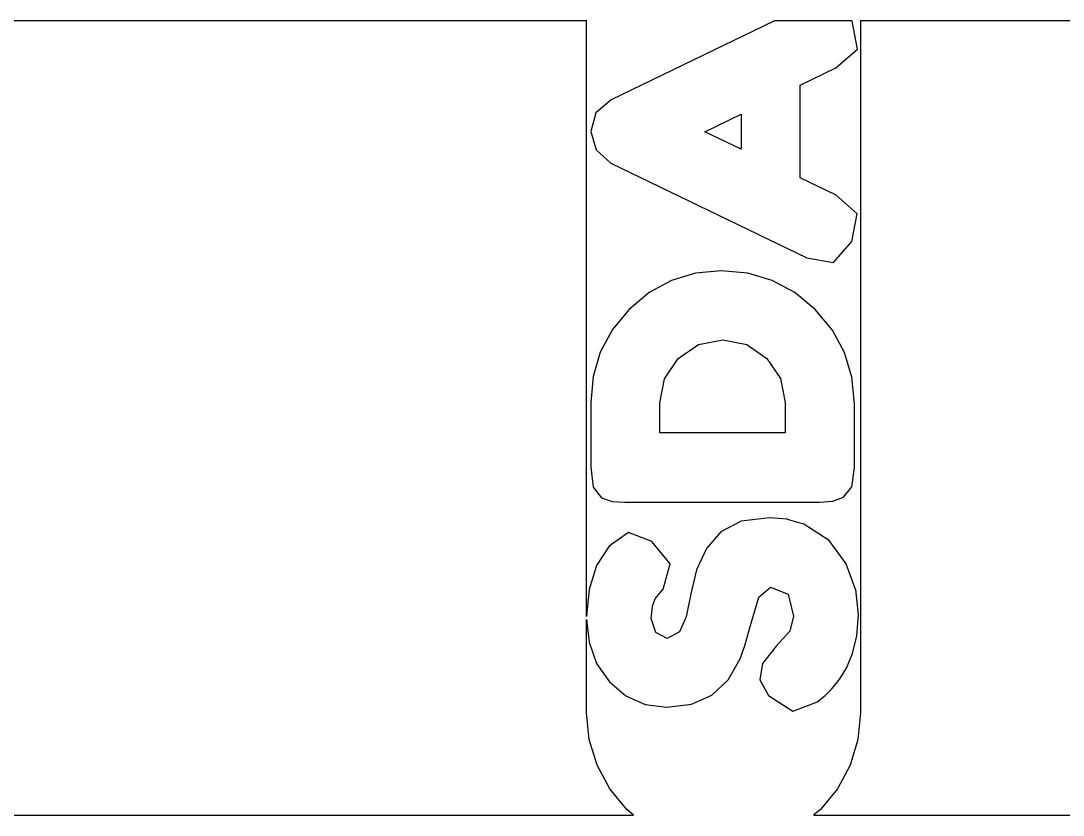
# Model space of a CAD drawing. Header units: metres. Extents: x 89 to 153, y -105 to 4.
# Drawn here: x 119.5 to 125.43, y -94.62 to -90.1 of the extents above; entities that cross this region are included whole.
import ezdxf

# ---------------------------------------------------------------- set-up
doc = ezdxf.new("R2010")
doc.units = ezdxf.units.M

msp = doc.modelspace()

# ---------------------------------------------------------------- linework, layer by layer
for points in [[(119.1043, -94.6205), (122.9855, -94.6205), (122.9855, -94.6205), (122.9855, -94.6205), (122.9855, -94.6205), (122.9855, -94.6205), (122.9855, -94.6205), (122.9856, -94.6205), (122.9856, -94.6205), (122.9856, -94.6205), (122.9856, -94.6205), (122.9856, -94.6205), (122.9856, -94.6205), (122.9856, -94.6205), (122.9856, -94.6205), (122.9856, -94.6205), (122.9856, -94.6205), (122.9856, -94.6205), (122.9856, -94.6205), (122.9857, -94.6204), (122.9857, -94.6204), (122.9857, -94.6204), (122.9857, -94.6204), (122.9857, -94.6204), (122.9857, -94.6204), (122.9857, -94.6204), (122.9857, -94.6204), (122.9857, -94.6204), (122.9857, -94.6204), (122.9857, -94.6204), (122.9857, -94.6204), (122.9857, -94.6204), (122.9857, -94.6204), (122.9858, -94.6204), (122.9858, -94.6204), (122.9858, -94.6204), (122.9858, -94.6204), (122.9858, -94.6204), (122.9858, -94.6204), (122.9858, -94.6204), (122.9858, -94.6204), (122.9858, -94.6204), (122.9858, -94.6204), (122.9858, -94.6204), (122.9858, -94.6204), (122.9858, -94.6203), (122.9858, -94.6203), (122.9858, -94.6203), (122.9859, -94.6203), (122.9859, -94.6203), (122.9859, -94.6203), (122.9859, -94.6203), (122.9859, -94.6203), (122.9859, -94.6203), (122.9859, -94.6203), (122.9859, -94.6203), (122.9859, -94.6203), (122.9859, -94.6203), (122.9859, -94.6203), (122.9859, -94.6203), (122.9859, -94.6203), (122.9859, -94.6202), (122.9859, -94.6202), (122.9859, -94.6202), (122.9859, -94.6202), (122.9859, -94.6202), (122.9859, -94.6202), (122.986, -94.6202), (122.986, -94.6202), (122.986, -94.6202), (122.986, -94.6202), (122.986, -94.6202), (122.986, -94.6202), (122.986, -94.6202), (122.986, -94.6202), (122.986, -94.6201), (122.986, -94.6201), (122.986, -94.6201), (122.986, -94.6201), (122.986, -94.6201), (122.986, -94.6201), (122.986, -94.6201), (122.986, -94.6201), (122.986, -94.6201), (122.986, -94.6201), (122.986, -94.6201), (122.986, -94.6201), (122.986, -94.6201), (122.986, -94.62), (122.986, -94.62), (122.986, -94.62), (122.986, -94.62), (122.986, -94.62), (122.986, -94.62), (122.986, -94.62), (122.986, -94.62), (122.986, -94.62), (122.986, -94.62), (122.986, -94.62), (122.986, -94.62), (122.986, -94.6199), (122.986, -94.6199), (122.986, -94.6199), (122.986, -94.6199), (122.986, -94.6199), (122.986, -94.6199), (122.986, -94.6199), (122.986, -94.6199), (122.986, -94.6199), (122.986, -94.6199), (122.986, -94.6199), (122.986, -94.6199), (122.986, -94.6198), (122.986, -94.6198), (122.986, -94.6198), (122.986, -94.6198), (122.986, -94.6198), (122.986, -94.6198), (122.986, -94.6198), (122.986, -94.6198), (122.986, -94.6198), (122.986, -94.6198), (122.986, -94.6198), (122.986, -94.6198), (122.986, -94.6198), (122.986, -94.6198), (122.986, -94.6197), (122.986, -94.6197), (122.986, -94.6197), (122.9859, -94.6197), (122.9859, -94.6197), (122.9859, -94.6197), (122.9859, -94.6197), (122.9859, -94.6197), (122.9859, -94.6197), (122.9859, -94.6197), (122.9859, -94.6197), (122.9859, -94.6197), (122.9859, -94.6197), (122.9859, -94.6197), (122.9859, -94.6197), (122.9859, -94.6196), (122.9859, -94.6196), (122.9859, -94.6196), (122.9859, -94.6196), (122.9859, -94.6196), (122.9859, -94.6196), (122.9859, -94.6196), (122.9858, -94.6196), (122.9858, -94.6196), (122.9858, -94.6196), (122.9858, -94.6196), (122.9858, -94.6196), (122.9487, -94.5891), (122.8517, -94.4709), (122.7796, -94.3361), (122.7353, -94.1898), (122.7203, -94.0377), (122.7203, -93.5068), (122.7339, -93.6366), (122.7339, -93.6366), (122.7339, -93.6366), (122.7339, -93.6366), (122.7339, -93.6366), (122.7339, -93.6366), (122.7339, -93.6366), (122.7339, -93.6366), (122.7339, -93.6366), (122.7339, -93.6366), (122.7339, -93.6366), (122.7339, -93.6367), (122.7339, -93.6367), (122.7339, -93.6367), (122.7772, -93.7576), (122.7772, -93.7576), (122.7772, -93.7576), (122.7772, -93.7576), (122.7772, -93.7576), (122.7772, -93.7576), (122.7772, -93.7576), (122.7772, -93.7576), (122.7772, -93.7576), (122.7772, -93.7576), (122.7772, -93.7576), (122.7772, -93.7576), (122.7772, -93.7576), (122.7772, -93.7576), (122.7772, -93.7576), (122.7772, -93.7577), (122.7772, -93.7577), (122.7772, -93.7577), (122.7772, -93.7577), (122.7772, -93.7577), (122.8494, -93.8619), (122.8494, -93.8619), (122.8494, -93.8619), (122.8494, -93.8619), (122.8494, -93.8619), (122.8494, -93.8619), (122.8494, -93.8619), (122.8494, -93.8619), (122.8494, -93.8619), (122.8494, -93.8619), (122.8494, -93.8619), (122.8494, -93.8619), (122.8494, -93.8619), (122.8494, -93.8619), (122.8494, -93.8619), (122.8494, -93.862), (122.8494, -93.862), (122.8495, -93.862), (122.8495, -93.862), (122.8495, -93.862), (122.9435, -93.9418), (122.9435, -93.9419), (122.9435, -93.9419), (122.9435, -93.9419), (122.9435, -93.9419), (122.9436, -93.9419), (122.9436, -93.9419), (122.9436, -93.9419), (122.9436, -93.9419), (122.9436, -93.9419), (122.9436, -93.9419), (122.9436, -93.9419), (122.9436, -93.9419), (122.9436, -93.9419), (122.9436, -93.9419), (122.9436, -93.9419), (122.9436, -93.9419), (122.9436, -93.9419), (122.9436, -93.9419), (122.9436, -93.9419), (123.0527, -93.9898), (123.0527, -93.9899), (123.0527, -93.9899), (123.0528, -93.9899), (123.0528, -93.9899), (123.0528, -93.9899), (123.0528, -93.9899), (123.0528, -93.9899), (123.0528, -93.9899), (123.0528, -93.9899), (123.0528, -93.9899), (123.0528, -93.9899), (123.0528, -93.9899), (123.0528, -93.9899), (123.0528, -93.9899), (123.0528, -93.9899), (123.0528, -93.9899), (123.0529, -93.9899), (123.0529, -93.9899), (123.0529, -93.9899), (123.177, -94.0059), (123.177, -94.0059), (123.177, -94.0059), (123.177, -94.0059), (123.177, -94.0059), (123.177, -94.0059), (123.177, -94.0059), (123.177, -94.0059), (123.177, -94.0059), (123.177, -94.0059), (123.177, -94.0059), (123.177, -94.0059), (123.1771, -94.0059), (123.1771, -94.0059), (123.1771, -94.0059), (123.1771, -94.0059), (123.1771, -94.0059), (123.1771, -94.0059), (123.1771, -94.0059), (123.1771, -94.0059), (123.3166, -93.9887), (123.3166, -93.9887), (123.3166, -93.9887), (123.3166, -93.9887), (123.3166, -93.9887), (123.3166, -93.9887), (123.3166, -93.9887), (123.3166, -93.9887), (123.3166, -93.9887), (123.3167, -93.9887), (123.3167, -93.9887), (123.3167, -93.9887), (123.3167, -93.9887), (123.3167, -93.9887), (123.3167, -93.9887), (123.3167, -93.9887), (123.3167, -93.9887), (123.3167, -93.9887), (123.3167, -93.9887), (123.3167, -93.9887), (123.4326, -93.9372), (123.4326, -93.9371), (123.4326, -93.9371), (123.4326, -93.9371), (123.4326, -93.9371), (123.4326, -93.9371), (123.4327, -93.9371), (123.4327, -93.9371), (123.4327, -93.9371), (123.4327, -93.9371), (123.4327, -93.9371), (123.4327, -93.9371), (123.4327, -93.9371), (123.4327, -93.9371), (123.4327, -93.9371), (123.4327, -93.9371), (123.4327, -93.9371), (123.4327, -93.9371), (123.4327, -93.9371), (123.4327, -93.9371), (123.525, -93.8512), (123.525, -93.8512), (123.525, -93.8512), (123.525, -93.8512), (123.525, -93.8512), (123.525, -93.8512), (123.5251, -93.8512), (123.5251, -93.8512), (123.5251, -93.8512), (123.5251, -93.8512), (123.5251, -93.8512), (123.5251, -93.8512), (123.5251, -93.8511), (123.5251, -93.8511), (123.5251, -93.8511), (123.5251, -93.8511), (123.5251, -93.8511), (123.5251, -93.8511), (123.5251, -93.8511), (123.5251, -93.8511), (123.5938, -93.7309), (123.5938, -93.7309), (123.5938, -93.7309), (123.5938, -93.7309), (123.5938, -93.7309), (123.5938, -93.7309), (123.5938, -93.7309), (123.5938, -93.7309), (123.5938, -93.7309), (123.5938, -93.7309), (123.5938, -93.7309), (123.5938, -93.7309), (123.5938, -93.7309), (123.5938, -93.7309), (123.6231, -93.6496), (123.6231, -93.6496), (123.6231, -93.6496), (123.6231, -93.6496), (123.6231, -93.6496), (123.6231, -93.6496), (123.6231, -93.6496), (123.6231, -93.6495), (123.6507, -93.5473), (123.7011, -93.379), (123.7673, -93.3235), (123.8665, -93.362), (123.8976, -93.4882), (123.8772, -93.5727), (123.799, -93.6595), (123.799, -93.6595), (123.799, -93.6595), (123.799, -93.6595), (123.799, -93.6595), (123.799, -93.6596), (123.799, -93.6596), (123.799, -93.6596), (123.7208, -93.7564), (123.7208, -93.7564), (123.7208, -93.7564), (123.7207, -93.7564), (123.7207, -93.7564), (123.7207, -93.7564), (123.7207, -93.7564), (123.7207, -93.7564), (123.7207, -93.7564), (123.7207, -93.7564), (123.7207, -93.7564), (123.7207, -93.7564), (123.7207, -93.7565), (123.7207, -93.7565), (123.7207, -93.7565), (123.7207, -93.7565), (123.7207, -93.7565), (123.7207, -93.7565), (123.7207, -93.7565), (123.7207, -93.7565), (123.7207, -93.7565), (123.7207, -93.7565), (123.7207, -93.7565), (123.7207, -93.7565), (123.7207, -93.7565), (123.7207, -93.7565), (123.7207, -93.7566), (123.7207, -93.7566), (123.7207, -93.7566), (123.7207, -93.7566), (123.7207, -93.7566), (123.7207, -93.7566), (123.7063, -93.8496), (123.7063, -93.8496), (123.7063, -93.8496), (123.7063, -93.8496), (123.7063, -93.8496), (123.7063, -93.8496), (123.7063, -93.8496), (123.7063, -93.8496), (123.7063, -93.8496), (123.7063, -93.8497), (123.7063, -93.8497), (123.7063, -93.8497), (123.7063, -93.8497), (123.7063, -93.8497), (123.7063, -93.8497), (123.7063, -93.8497), (123.7063, -93.8497), (123.7063, -93.8497), (123.7063, -93.8497), (123.7063, -93.8497), (123.7063, -93.8497), (123.7064, -93.8498), (123.7064, -93.8498), (123.7064, -93.8498), (123.7064, -93.8498), (123.7064, -93.8498), (123.7064, -93.8498), (123.7064, -93.8498), (123.7064, -93.8498), (123.7064, -93.8498), (123.7064, -93.8498), (123.7064, -93.8498), (123.7064, -93.8498), (123.7064, -93.8498), (123.7064, -93.8498), (123.7064, -93.8499), (123.7064, -93.8499), (123.7064, -93.8499), (123.7064, -93.8499), (123.7064, -93.8499), (123.7064, -93.8499), (123.7064, -93.8499), (123.7064, -93.8499), (123.7064, -93.8499), (123.756, -93.9391), (123.756, -93.9391), (123.756, -93.9391), (123.756, -93.9391), (123.756, -93.9391), (123.756, -93.9391), (123.756, -93.9391), (123.756, -93.9391), (123.756, -93.9391), (123.756, -93.9391), (123.756, -93.9391), (123.756, -93.9392), (123.7561, -93.9392), (123.7561, -93.9392), (123.7561, -93.9392), (123.7561, -93.9392), (123.7561, -93.9392), (123.7561, -93.9392), (123.7561, -93.9392), (123.7561, -93.9392), (123.7561, -93.9392), (123.7561, -93.9392), (123.7561, -93.9392), (123.7561, -93.9392), (123.7561, -93.9392), (123.7561, -93.9392), (123.7561, -93.9392), (123.7561, -93.9392), (123.7561, -93.9392), (123.7562, -93.9393), (123.7562, -93.9393), (123.7562, -93.9393), (123.8935, -94.0294), (123.8935, -94.0294), (123.8935, -94.0294), (123.8935, -94.0294), (123.8935, -94.0294), (123.8935, -94.0294), (123.8935, -94.0294), (123.8935, -94.0294), (123.8936, -94.0294), (123.8936, -94.0294), (123.8936, -94.0294), (123.8936, -94.0294), (123.8936, -94.0294), (123.8936, -94.0294), (123.8936, -94.0294), (123.8936, -94.0294), (123.8936, -94.0294), (123.8936, -94.0294), (123.8936, -94.0294), (123.8936, -94.0294), (123.8936, -94.0295), (123.8937, -94.0295), (123.8937, -94.0295), (123.8937, -94.0295), (123.8937, -94.0295), (123.8937, -94.0295), (123.8937, -94.0295), (123.8937, -94.0295), (123.8937, -94.0295), (123.8937, -94.0295), (123.8937, -94.0295), (123.8937, -94.0295), (123.8937, -94.0295), (123.8937, -94.0295), (123.8937, -94.0295), (123.8938, -94.0295), (123.8938, -94.0295), (123.8938, -94.0295), (123.8938, -94.0295), (123.8938, -94.0295), (123.8938, -94.0295), (123.8938, -94.0295), (123.8938, -94.0295), (123.8938, -94.0295), (123.8938, -94.0295), (123.8938, -94.0295), (123.8938, -94.0295), (123.8939, -94.0295), (123.8939, -94.0295), (123.8939, -94.0295), (123.8939, -94.0295), (123.8939, -94.0295), (123.8939, -94.0295), (123.8939, -94.0295), (123.8939, -94.0295), (123.8939, -94.0295), (123.8939, -94.0294), (123.8939, -94.0294), (123.8939, -94.0294), (123.8939, -94.0294), (123.8939, -94.0294), (123.894, -94.0294), (124.0334, -93.9758), (124.0335, -93.9758), (124.0335, -93.9758), (124.0335, -93.9758), (124.0335, -93.9758), (124.0335, -93.9758), (124.0335, -93.9758), (124.0335, -93.9758), (124.0335, -93.9758), (124.0335, -93.9758), (124.0335, -93.9758), (124.0335, -93.9757), (124.0335, -93.9757), (124.0335, -93.9757), (124.0336, -93.9757), (124.0336, -93.9757), (124.0336, -93.9757), (124.0336, -93.9757), (124.0336, -93.9757), (124.0336, -93.9757), (124.0486, -93.9628), (124.0786, -93.9392), (124.0786, -93.9392), (124.0786, -93.9392), (124.0787, -93.9392), (124.0787, -93.9392), (124.0787, -93.9392), (124.0787, -93.9392), (124.0787, -93.9392), (124.1162, -93.9016), (124.1162, -93.9016), (124.1162, -93.9016), (124.1163, -93.9016), (124.1163, -93.9016), (124.1163, -93.9016), (124.1163, -93.9016), (124.1163, -93.9016), (124.1581, -93.8501), (124.1581, -93.8501), (124.1581, -93.8501), (124.1581, -93.8501), (124.1581, -93.8501), (124.1581, -93.8501), (124.1581, -93.8501), (124.1582, -93.85), (124.1989, -93.7835), (124.1989, -93.7835), (124.1989, -93.7835), (124.1989, -93.7835), (124.1989, -93.7835), (124.199, -93.7835), (124.199, -93.7835), (124.199, -93.7835), (124.2344, -93.7008), (124.2344, -93.7008), (124.2344, -93.7008), (124.2344, -93.7008), (124.2344, -93.7008), (124.2344, -93.7008), (124.2344, -93.7008), (124.2344, -93.7008), (124.2344, -93.7008), (124.2344, -93.7008), (124.2344, -93.7008), (124.2344, -93.7008), (124.2344, -93.7008), (124.2344, -93.7008), (124.258, -93.5999), (124.258, -93.5999), (124.258, -93.5999), (124.258, -93.5999), (124.258, -93.5999), (124.258, -93.5999), (124.258, -93.5999), (124.258, -93.5999), (124.258, -93.5999), (124.258, -93.5998), (124.258, -93.5998), (124.258, -93.5998), (124.258, -93.5998), (124.258, -93.5998), (124.2677, -93.4797), (124.2677, -93.4796), (124.2677, -93.4796), (124.2677, -93.4796), (124.2677, -93.4796), (124.2677, -93.4796), (124.2677, -93.4796), (124.2677, -93.4796), (124.2677, -93.4796), (124.2677, -93.4796), (124.2677, -93.4796), (124.2677, -93.4796), (124.2677, -93.4796), (124.2677, -93.4796), (124.2516, -93.3369), (124.2516, -93.3368), (124.2516, -93.3368), (124.2516, -93.3368), (124.2516, -93.3368), (124.2516, -93.3368), (124.2516, -93.3368), (124.2516, -93.3368), (124.2516, -93.3368), (124.2516, -93.3368), (124.2516, -93.3368), (124.2515, -93.3367), (124.2515, -93.3367), (124.2515, -93.3367), (124.1968, -93.1897), (124.1968, -93.1897), (124.1968, -93.1897), (124.1968, -93.1897), (124.1968, -93.1897), (124.1968, -93.1897), (124.1968, -93.1897), (124.1968, -93.1897), (124.1968, -93.1897), (124.1968, -93.1897), (124.1968, -93.1897), (124.1968, -93.1897), (124.1968, -93.1897), (124.1968, -93.1897), (124.1968, -93.1896), (124.1968, -93.1896), (124.1968, -93.1896), (124.1968, -93.1896), (124.1968, -93.1896), (124.1968, -93.1896), (124.1013, -93.0576), (124.1013, -93.0576), (124.1013, -93.0576), (124.1012, -93.0576), (124.1012, -93.0576), (124.1012, -93.0576), (124.1012, -93.0576), (124.1012, -93.0576), (124.1012, -93.0576), (124.1012, -93.0576), (124.1012, -93.0576), (124.1012, -93.0576), (124.1012, -93.0576), (124.1012, -93.0576), (124.1012, -93.0576), (124.1012, -93.0576), (124.1012, -93.0576), (124.1012, -93.0576), (124.1012, -93.0575), (124.1012, -93.0575), (124.1012, -93.0575), (124.1011, -93.0575), (124.1011, -93.0575), (124.1011, -93.0575), (124.1011, -93.0575), (124.1011, -93.0575), (123.9563, -92.9642), (123.9563, -92.9642), (123.9563, -92.9642), (123.9563, -92.9642), (123.9563, -92.9642), (123.9562, -92.9642), (123.9562, -92.9641), (123.9562, -92.9641), (123.9562, -92.9641), (123.9562, -92.9641), (123.9562, -92.9641), (123.9562, -92.9641), (123.9562, -92.9641), (123.9562, -92.9641), (123.9562, -92.9641), (123.9562, -92.9641), (123.9562, -92.9641), (123.9562, -92.9641), (123.9562, -92.9641), (123.9562, -92.9641), (123.8633, -92.9368), (123.8633, -92.9367), (123.8633, -92.9367), (123.8633, -92.9367), (123.8633, -92.9367), (123.8633, -92.9367), (123.8633, -92.9367), (123.8633, -92.9367), (123.8633, -92.9367), (123.8633, -92.9367), (123.8633, -92.9367), (123.8633, -92.9367), (123.8633, -92.9367), (123.8632, -92.9367), (123.7608, -92.9276), (123.7608, -92.9276), (123.7608, -92.9276), (123.7607, -92.9276), (123.7607, -92.9276), (123.7607, -92.9276), (123.7607, -92.9276), (123.7607, -92.9276), (123.7607, -92.9276), (123.7607, -92.9276), (123.7607, -92.9276), (123.7607, -92.9276), (123.7607, -92.9276), (123.7607, -92.9276), (123.6003, -92.9477), (123.6002, -92.9477), (123.6002, -92.9477), (123.6002, -92.9477), (123.6002, -92.9477), (123.6002, -92.9477), (123.6002, -92.9477), (123.6002, -92.9477), (123.6002, -92.9477), (123.6002, -92.9477), (123.6002, -92.9477), (123.6002, -92.9477), (123.6002, -92.9478), (123.6002, -92.9478), (123.6002, -92.9478), (123.6002, -92.9478), (123.6002, -92.9478), (123.6001, -92.9478), (123.6001, -92.9478), (123.6001, -92.9478), (123.6001, -92.9478), (123.6001, -92.9478), (123.6001, -92.9478), (123.6001, -92.9478), (123.6001, -92.9478), (123.6001, -92.9478), (123.4837, -93.0081), (123.4837, -93.0081), (123.4837, -93.0081), (123.4837, -93.0082), (123.4837, -93.0082), (123.4836, -93.0082), (123.4836, -93.0082), (123.4836, -93.0082), (123.4836, -93.0082), (123.4836, -93.0082), (123.4836, -93.0082), (123.4836, -93.0082), (123.4836, -93.0082), (123.4836, -93.0082), (123.4836, -93.0082), (123.4836, -93.0082), (123.4836, -93.0082), (123.4836, -93.0082), (123.4836, -93.0082), (123.4836, -93.0082), (123.4836, -93.0082), (123.4835, -93.0082), (123.4835, -93.0082), (123.4835, -93.0082), (123.4835, -93.0082), (123.4835, -93.0083), (123.402, -93.1024), (123.402, -93.1024), (123.402, -93.1024), (123.402, -93.1024), (123.402, -93.1024), (123.402, -93.1024), (123.402, -93.1024), (123.402, -93.1024), (123.4019, -93.1025), (123.4019, -93.1025), (123.4019, -93.1025), (123.4019, -93.1025), (123.4019, -93.1025), (123.4019, -93.1025), (123.4019, -93.1025), (123.4019, -93.1025), (123.4019, -93.1025), (123.4019, -93.1025), (123.4019, -93.1025), (123.4019, -93.1025), (123.3461, -93.224), (123.3461, -93.2241), (123.3461, -93.2241), (123.3461, -93.2241), (123.3461, -93.2241), (123.3461, -93.2241), (123.3461, -93.2241), (123.3461, -93.2241), (123.3461, -93.2241), (123.3461, -93.2241), (123.3461, -93.2241), (123.3461, -93.2241), (123.3461, -93.2241), (123.3461, -93.2241), (123.3128, -93.3615), (123.3128, -93.3615), (123.3128, -93.3615), (123.3128, -93.3615), (123.3128, -93.3615), (123.3128, -93.3615), (123.3128, -93.3615), (123.286, -93.4923), (123.2485, -93.5769), (123.1792, -93.6142), (123.1141, -93.5801), (123.0874, -93.501), (123.0949, -93.4304), (123.111, -93.3887), (123.1356, -93.3587), (123.156, -93.334), (123.156, -93.334), (123.156, -93.334), (123.156, -93.334), (123.156, -93.334), (123.156, -93.334), (123.156, -93.334), (123.156, -93.334), (123.156, -93.334), (123.156, -93.3339), (123.156, -93.3339), (123.156, -93.3339), (123.156, -93.3339), (123.156, -93.3339), (123.156, -93.3339), (123.156, -93.3339), (123.156, -93.3339), (123.156, -93.3339), (123.156, -93.3339), (123.156, -93.3339), (123.156, -93.3339), (123.1561, -93.3338), (123.1561, -93.3338), (123.1561, -93.3338), (123.1561, -93.3338), (123.1561, -93.3338), (123.1958, -93.19), (123.1958, -93.19), (123.1958, -93.19), (123.1958, -93.19), (123.1958, -93.19), (123.1958, -93.19), (123.1958, -93.19), (123.1958, -93.19), (123.1958, -93.19), (123.1958, -93.19), (123.1958, -93.19), (123.1958, -93.19), (123.1958, -93.19), (123.1958, -93.19), (123.1958, -93.1899), (123.1958, -93.1899), (123.1958, -93.1899), (123.1958, -93.1899), (123.1958, -93.1899), (123.1958, -93.1899), (123.1958, -93.1899), (123.1958, -93.1899), (123.1958, -93.1899), (123.1958, -93.1899), (123.1958, -93.1899), (123.1958, -93.1899), (123.1958, -93.1898), (123.1958, -93.1898), (123.1958, -93.1898), (123.1958, -93.1898), (123.1958, -93.1898), (123.1958, -93.1898), (123.1958, -93.1898), (123.1958, -93.1898), (123.1958, -93.1898), (123.1958, -93.1898), (123.1958, -93.1898), (123.1958, -93.1898), (123.1958, -93.1898), (123.1957, -93.1897), (123.1957, -93.1897), (123.1957, -93.1897), (123.1957, -93.1897), (123.1957, -93.1897), (123.1957, -93.1897), (123.1957, -93.1897), (123.1957, -93.1897), (123.1957, -93.1897), (123.1957, -93.1897), (123.1957, -93.1897), (123.1957, -93.1897), (123.1957, -93.1897), (123.1957, -93.1897), (123.1957, -93.1896), (123.1957, -93.1896), (123.1957, -93.1896), (123.1957, -93.1896), (123.1957, -93.1896), (123.1957, -93.1896), (123.1957, -93.1896), (123.1957, -93.1896), (123.1957, -93.1896), (123.0916, -93.063), (123.0916, -93.063), (123.0916, -93.063), (123.0916, -93.063), (123.0916, -93.063), (123.0916, -93.063), (123.0916, -93.0629), (123.0916, -93.0629), (123.0915, -93.0629), (123.0915, -93.0629), (123.0915, -93.0629), (123.0915, -93.0629), (123.0915, -93.0629), (123.0915, -93.0629), (123.0915, -93.0629), (123.0915, -93.0629), (123.0915, -93.0629), (123.0915, -93.0629), (123.0915, -93.0629), (123.0915, -93.0629), (123.0915, -93.0629), (123.0915, -93.0629), (123.0915, -93.0629), (123.0914, -93.0629), (123.0914, -93.0629), (123.0914, -93.0629), (123.0914, -93.0629), (123.0914, -93.0628), (123.0914, -93.0628), (123.0914, -93.0628), (123.0914, -93.0628), (123.0914, -93.0628), (122.9594, -93.0113), (122.9594, -93.0113), (122.9594, -93.0113), (122.9594, -93.0113), (122.9594, -93.0113), (122.9594, -93.0113), (122.9594, -93.0113), (122.9594, -93.0113), (122.9594, -93.0113), (122.9593, -93.0113), (122.9593, -93.0113), (122.9593, -93.0113), (122.9593, -93.0113), (122.9593, -93.0113), (122.9593, -93.0113), (122.9593, -93.0113), (122.9593, -93.0113), (122.9593, -93.0113), (122.9593, -93.0113), (122.9593, -93.0113), (122.9593, -93.0113), (122.9592, -93.0113), (122.9592, -93.0113), (122.9592, -93.0113), (122.9592, -93.0113), (122.9592, -93.0113), (122.9592, -93.0113), (122.9592, -93.0113), (122.9592, -93.0113), (122.9592, -93.0113), (122.9592, -93.0113), (122.9592, -93.0113), (122.9592, -93.0113), (122.9591, -93.0113), (122.9591, -93.0113), (122.9591, -93.0113), (122.9591, -93.0113), (122.9591, -93.0113), (122.9591, -93.0113), (122.9591, -93.0113), (122.9591, -93.0113), (122.9591, -93.0113), (122.9591, -93.0113), (122.9591, -93.0113), (122.9591, -93.0113), (122.959, -93.0113), (122.959, -93.0113), (122.959, -93.0113), (122.959, -93.0113), (122.959, -93.0113), (122.959, -93.0114), (122.959, -93.0114), (122.959, -93.0114), (122.959, -93.0114), (122.959, -93.0114), (122.959, -93.0114), (122.959, -93.0114), (122.959, -93.0114), (122.959, -93.0114), (122.959, -93.0114), (122.959, -93.0114), (122.9589, -93.0114), (122.8484, -93.0886), (122.8484, -93.0887), (122.8484, -93.0887), (122.8484, -93.0887), (122.8484, -93.0887), (122.8484, -93.0887), (122.8484, -93.0887), (122.8484, -93.0887), (122.8484, -93.0887), (122.8484, -93.0887), (122.8484, -93.0887), (122.8484, -93.0887), (122.8484, -93.0887), (122.8484, -93.0887), (122.8483, -93.0887), (122.8483, -93.0887), (122.8483, -93.0887), (122.8483, -93.0887), (122.8483, -93.0887), (122.8483, -93.0887), (122.8483, -93.0888), (122.8483, -93.0888), (122.8483, -93.0888), (122.8483, -93.0888), (122.8483, -93.0888), (122.8483, -93.0888), (122.7768, -93.2001), (122.7768, -93.2001), (122.7768, -93.2001), (122.7767, -93.2002), (122.7767, -93.2002), (122.7767, -93.2002), (122.7767, -93.2002), (122.7767, -93.2002), (122.7767, -93.2002), (122.7767, -93.2002), (122.7767, -93.2002), (122.7767, -93.2002), (122.7767, -93.2002), (122.7767, -93.2002), (122.7767, -93.2002), (122.7767, -93.2002), (122.7767, -93.2002), (122.7767, -93.2002), (122.7767, -93.2002), (122.7767, -93.2003), (122.7338, -93.3369), (122.7338, -93.3369), (122.7338, -93.3369), (122.7338, -93.3369), (122.7338, -93.3369), (122.7338, -93.3369), (122.7338, -93.3369), (122.7338, -93.3369), (122.7338, -93.3369), (122.7338, -93.337), (122.7338, -93.337), (122.7338, -93.337), (122.7338, -93.337), (122.7338, -93.337), (122.7203, -93.4896), (122.7203, -90.1), (122.7203, -90.1), (122.7203, -90.1), (122.7203, -90.1), (122.7203, -90.1), (122.7203, -90.1), (122.7203, -90.1), (122.7203, -90.1), (122.7203, -90.1), (122.7203, -90.1), (122.7203, -90.1), (122.7203, -90.0999), (122.7203, -90.0999), (122.7203, -90.0999), (122.7203, -90.0999), (122.7203, -90.0999), (122.7203, -90.0999), (122.7203, -90.0999), (122.7203, -90.0999), (122.7203, -90.0999), (122.7203, -90.0999), (122.7202, -90.0999), (122.7202, -90.0999), (122.7202, -90.0998), (122.7202, -90.0998), (122.7202, -90.0998), (122.7202, -90.0998), (122.7202, -90.0998), (122.7202, -90.0998), (122.7202, -90.0998), (122.7202, -90.0998), (122.7202, -90.0998), (122.7202, -90.0998), (122.7202, -90.0998), (122.7202, -90.0998), (122.7202, -90.0998), (122.7202, -90.0997), (122.7202, -90.0997), (122.7202, -90.0997), (122.7202, -90.0997), (122.7202, -90.0997), (122.7202, -90.0997), (122.7202, -90.0997), (122.7202, -90.0997), (122.7202, -90.0997), (122.7201, -90.0997), (122.7201, -90.0997), (122.7201, -90.0997), (122.7201, -90.0997), (122.7201, -90.0997), (122.7201, -90.0997), (122.7201, -90.0997), (122.7201, -90.0997), (122.7201, -90.0996), (122.7201, -90.0996), (122.7201, -90.0996), (122.7201, -90.0996), (122.7201, -90.0996), (122.7201, -90.0996), (122.7201, -90.0996), (122.7201, -90.0996), (122.7201, -90.0996), (122.72, -90.0996), (122.72, -90.0996), (122.72, -90.0996), (122.72, -90.0996), (122.72, -90.0996), (122.72, -90.0996), (122.72, -90.0996), (122.72, -90.0996), (122.72, -90.0996), (122.72, -90.0996), (122.72, -90.0996), (122.72, -90.0996), (122.72, -90.0996), (122.7199, -90.0996), (122.7199, -90.0996), (122.7199, -90.0996), (122.7199, -90.0995), (122.7199, -90.0995), (122.7199, -90.0995), (122.7199, -90.0995), (122.7199, -90.0995), (122.7199, -90.0995), (122.7199, -90.0995), (122.7199, -90.0995), (122.7199, -90.0995), (122.7199, -90.0995), (122.7199, -90.0995), (122.7198, -90.0995), (122.7198, -90.0995), (122.7198, -90.0995), (122.7198, -90.0995), (122.7198, -90.0995), (122.7198, -90.0995), (122.7198, -90.0995), (122.7198, -90.0995), (122.7198, -90.0995), (119.2749, -90.0995)], [(123.935, -90.4649), (124.1386, -90.3663), (124.1386, -90.3663), (124.1386, -90.3663), (124.1386, -90.3663), (124.1386, -90.3663), (124.1387, -90.3663), (124.1387, -90.3663), (124.1387, -90.3663), (124.1387, -90.3663), (124.1387, -90.3663), (124.1387, -90.3663), (124.1387, -90.3663), (124.1387, -90.3663), (124.1387, -90.3663), (124.1387, -90.3663), (124.1387, -90.3663), (124.1387, -90.3663), (124.1387, -90.3663), (124.1387, -90.3663), (124.1387, -90.3663), (124.2621, -90.2611), (124.2621, -90.2611), (124.2621, -90.2611), (124.2621, -90.2611), (124.2621, -90.2611), (124.2622, -90.2611), (124.2622, -90.2611), (124.2622, -90.2611), (124.2622, -90.2611), (124.2622, -90.2611), (124.2622, -90.2611), (124.2622, -90.2611), (124.2622, -90.261), (124.2622, -90.261), (124.2622, -90.261), (124.2622, -90.261), (124.2622, -90.261), (124.2622, -90.261), (124.2622, -90.261), (124.2622, -90.261), (124.2622, -90.261), (124.2622, -90.261), (124.2622, -90.261), (124.2622, -90.261), (124.2622, -90.261), (124.2622, -90.261), (124.2623, -90.261), (124.2623, -90.2609), (124.2623, -90.2609), (124.2623, -90.2609), (124.2623, -90.2609), (124.2623, -90.2609), (124.2623, -90.2609), (124.2623, -90.2609), (124.2623, -90.2609), (124.2623, -90.2609), (124.2623, -90.2609), (124.2623, -90.2609), (124.2623, -90.2609), (124.2623, -90.2608), (124.2623, -90.2608), (124.2623, -90.2608), (124.2623, -90.2608), (124.2623, -90.2608), (124.2623, -90.2608), (124.2623, -90.2608), (124.2623, -90.2608), (124.2623, -90.2608), (124.2623, -90.2608), (124.2623, -90.2608), (124.2623, -90.2608), (124.2623, -90.2608), (124.2623, -90.2608), (124.2623, -90.2607), (124.2623, -90.2607), (124.2623, -90.2607), (124.2623, -90.2607), (124.2623, -90.2607), (124.2623, -90.2607), (124.2623, -90.2607), (124.2623, -90.2607), (124.2623, -90.2607), (124.2623, -90.2607), (124.2623, -90.2607), (124.2623, -90.2607), (124.2623, -90.2606), (124.2623, -90.2606), (124.2623, -90.2606), (124.2312, -90.1018), (124.2312, -90.1018), (124.2312, -90.1018), (124.2312, -90.1018), (124.2312, -90.1018), (124.2312, -90.1018), (124.2312, -90.1018), (124.2312, -90.1018), (124.2312, -90.1018), (124.2312, -90.1018), (124.2312, -90.1018), (124.2312, -90.1017), (124.2311, -90.1017), (124.2311, -90.1017), (124.2311, -90.1017), (124.2311, -90.1017), (124.2311, -90.1017), (124.2311, -90.1017), (124.2311, -90.1017), (124.2311, -90.1017), (124.2311, -90.1017), (124.2311, -90.1017), (124.2311, -90.1017), (124.2311, -90.1017), (124.2311, -90.1016), (124.2311, -90.1016), (124.2311, -90.1016), (124.2311, -90.1016), (124.2311, -90.1016), (124.2311, -90.1016), (124.2311, -90.1016), (124.2311, -90.1016), (124.2294, -90.0997), (124.2294, -90.0997), (124.2294, -90.0997), (124.2294, -90.0997), (124.2294, -90.0997), (124.2294, -90.0997), (124.2293, -90.0997), (124.2293, -90.0997), (124.2293, -90.0997), (124.2293, -90.0996), (124.2293, -90.0996), (124.2293, -90.0996), (124.2293, -90.0996), (124.2293, -90.0996), (124.2293, -90.0996), (124.2293, -90.0996), (124.2293, -90.0996), (124.2293, -90.0996), (124.2293, -90.0996), (124.2293, -90.0996), (124.2293, -90.0996), (124.2293, -90.0996), (124.2293, -90.0996), (124.2292, -90.0996), (124.2292, -90.0996), (124.2292, -90.0996), (124.2292, -90.0996), (124.2292, -90.0996), (124.2292, -90.0996), (124.2292, -90.0996), (124.2292, -90.0996), (124.2292, -90.0996), (124.2292, -90.0996), (124.2292, -90.0996), (124.2292, -90.0996), (124.2292, -90.0995), (124.2291, -90.0995), (124.2291, -90.0995), (124.2291, -90.0995), (124.2291, -90.0995), (124.2291, -90.0995), (124.2291, -90.0995), (124.2291, -90.0995), (124.2291, -90.0995), (124.2291, -90.0995), (124.2291, -90.0995), (124.2291, -90.0995), (124.2291, -90.0995), (124.2291, -90.0995), (124.2291, -90.0995), (124.229, -90.0995), (124.229, -90.0995), (124.229, -90.0995), (124.229, -90.0995), (124.229, -90.0995), (124.229, -90.0995), (123.7908, -90.0995), (123.7907, -90.0995), (123.7907, -90.0995), (123.7907, -90.0995), (123.7907, -90.0995), (123.7907, -90.0995), (123.7907, -90.0995), (123.7907, -90.0995), (123.7907, -90.0995), (123.7907, -90.0995), (123.7907, -90.0995), (123.7907, -90.0995), (123.7907, -90.0995), (123.7907, -90.0995), (123.7907, -90.0995), (123.7906, -90.0995), (123.7906, -90.0995), (123.7906, -90.0995), (123.7906, -90.0995), (123.7906, -90.0995), (123.7906, -90.0995), (123.7906, -90.0996), (123.7906, -90.0996), (123.7906, -90.0996), (123.7906, -90.0996), (123.7906, -90.0996), (123.7906, -90.0996), (123.7906, -90.0996), (123.7906, -90.0996), (123.7905, -90.0996), (123.7905, -90.0996), (123.7905, -90.0996), (122.8592, -90.55), (122.8592, -90.55), (122.8592, -90.55), (122.8592, -90.55), (122.8592, -90.55), (122.8592, -90.55), (122.8592, -90.55), (122.8592, -90.55), (122.8592, -90.55), (122.8592, -90.55), (122.8592, -90.55), (122.8592, -90.55), (122.8592, -90.55), (122.8592, -90.55), (122.8591, -90.55), (122.8591, -90.55), (122.8591, -90.55), (122.8591, -90.55), (122.8591, -90.55), (122.8591, -90.55), (122.7722, -90.6235), (122.7722, -90.6236), (122.7722, -90.6236), (122.7722, -90.6236), (122.7722, -90.6236), (122.7722, -90.6236), (122.7722, -90.6236), (122.7722, -90.6236), (122.7722, -90.6236), (122.7722, -90.6236), (122.7722, -90.6236), (122.7721, -90.6236), (122.7721, -90.6236), (122.7721, -90.6236), (122.7721, -90.6236), (122.7721, -90.6236), (122.7721, -90.6236), (122.7721, -90.6236), (122.7721, -90.6237), (122.7721, -90.6237), (122.7721, -90.6237), (122.7721, -90.6237), (122.7721, -90.6237), (122.7721, -90.6237), (122.7721, -90.6237), (122.7721, -90.6237), (122.7721, -90.6237), (122.7721, -90.6237), (122.7721, -90.6237), (122.7721, -90.6237), (122.7721, -90.6237), (122.7721, -90.6237), (122.7721, -90.6238), (122.7721, -90.6238), (122.7721, -90.6238), (122.7721, -90.6238), (122.7721, -90.6238), (122.7721, -90.6238), (122.7431, -90.7284), (122.7431, -90.7284), (122.7431, -90.7284), (122.7431, -90.7284), (122.7431, -90.7284), (122.7431, -90.7284), (122.7431, -90.7285), (122.7431, -90.7285), (122.7431, -90.7285), (122.7431, -90.7285), (122.7431, -90.7285), (122.7431, -90.7285), (122.7431, -90.7285), (122.7431, -90.7285), (122.7431, -90.7285), (122.7431, -90.7285), (122.7431, -90.7285), (122.7431, -90.7285), (122.7431, -90.7285), (122.7431, -90.7285), (122.7431, -90.7286), (122.7431, -90.7286), (122.7431, -90.7286), (122.7431, -90.7286), (122.7431, -90.7286), (122.7431, -90.7286), (122.7431, -90.7286), (122.7431, -90.7286), (122.7431, -90.7286), (122.7431, -90.7286), (122.7431, -90.7286), (122.7431, -90.7286), (122.7431, -90.7286), (122.7431, -90.7287), (122.7431, -90.7287), (122.7431, -90.7287), (122.7431, -90.7287), (122.7431, -90.7287), (122.7742, -90.8338), (122.7742, -90.8338), (122.7742, -90.8338), (122.7742, -90.8339), (122.7742, -90.8339), (122.7742, -90.8339), (122.7742, -90.8339), (122.7742, -90.8339), (122.7742, -90.8339), (122.7742, -90.8339), (122.7742, -90.8339), (122.7742, -90.8339), (122.7742, -90.8339), (122.7742, -90.8339), (122.7742, -90.8339), (122.7742, -90.8339), (122.7742, -90.8339), (122.7742, -90.8339), (122.7743, -90.834), (122.7743, -90.834), (122.7743, -90.834), (122.7743, -90.834), (122.7743, -90.834), (122.7743, -90.834), (122.7743, -90.834), (122.7743, -90.834), (122.7743, -90.834), (122.7743, -90.834), (122.7743, -90.834), (122.7743, -90.834), (122.7743, -90.834), (122.7743, -90.834), (122.7743, -90.834), (122.7743, -90.834), (122.7743, -90.834), (122.7743, -90.8341), (122.7743, -90.8341), (122.7743, -90.8341), (122.857, -90.9092), (122.857, -90.9092), (122.857, -90.9092), (122.857, -90.9092), (122.857, -90.9092), (122.857, -90.9092), (122.857, -90.9092), (122.857, -90.9092), (122.857, -90.9092), (122.857, -90.9092), (122.857, -90.9092), (122.857, -90.9092), (122.857, -90.9092), (122.857, -90.9092), (122.857, -90.9092), (122.8571, -90.9092), (122.8571, -90.9092), (122.8571, -90.9092), (122.8571, -90.9092), (122.8571, -90.9092), (123.973, -91.4479), (123.973, -91.4479), (123.973, -91.4479), (123.973, -91.4479), (123.973, -91.4479), (123.973, -91.4479), (123.973, -91.4479), (123.973, -91.4479), (123.973, -91.4479), (123.973, -91.4479), (123.973, -91.4479), (123.973, -91.4479), (123.973, -91.4479), (123.973, -91.4479), (123.9731, -91.4479), (123.9731, -91.4479), (123.9731, -91.4479), (123.9731, -91.4479), (123.9731, -91.4479), (123.9731, -91.4479), (124.1244, -91.4758), (124.1244, -91.4758), (124.1244, -91.4758), (124.1244, -91.4758), (124.1244, -91.4758), (124.1244, -91.4758), (124.1244, -91.4758), (124.1244, -91.4758), (124.1244, -91.4758), (124.1244, -91.4758), (124.1244, -91.4758), (124.1245, -91.4758), (124.1245, -91.4758), (124.1245, -91.4758), (124.1245, -91.4758), (124.1245, -91.4758), (124.1245, -91.4758), (124.1245, -91.4758), (124.1245, -91.4758), (124.1245, -91.4758), (124.1245, -91.4758), (124.1245, -91.4758), (124.1245, -91.4758), (124.1245, -91.4758), (124.1246, -91.4758), (124.1246, -91.4758), (124.1246, -91.4758), (124.1246, -91.4758), (124.1246, -91.4758), (124.1246, -91.4758), (124.1246, -91.4758), (124.1246, -91.4758), (124.1246, -91.4758), (124.1246, -91.4758), (124.1246, -91.4758), (124.1246, -91.4758), (124.1247, -91.4758), (124.1247, -91.4758), (124.1247, -91.4758), (124.1247, -91.4758), (124.1247, -91.4758), (124.1247, -91.4758), (124.1247, -91.4758), (124.1247, -91.4758), (124.1247, -91.4758), (124.1247, -91.4758), (124.1247, -91.4758), (124.1247, -91.4757), (124.1247, -91.4757), (124.1247, -91.4757), (124.1247, -91.4757), (124.1248, -91.4757), (124.1248, -91.4757), (124.1248, -91.4757), (124.1248, -91.4757), (124.1248, -91.4757), (124.1248, -91.4757), (124.1248, -91.4757), (124.1248, -91.4757), (124.1248, -91.4757), (124.1248, -91.4757), (124.1248, -91.4757), (124.1248, -91.4757), (124.1248, -91.4757), (124.1248, -91.4757), (124.1248, -91.4757), (124.1248, -91.4757), (124.1248, -91.4756), (124.2289, -91.3555), (124.2289, -91.3555), (124.2289, -91.3555), (124.2289, -91.3555), (124.2289, -91.3555), (124.2289, -91.3554), (124.229, -91.3554), (124.229, -91.3554), (124.229, -91.3554), (124.229, -91.3554), (124.229, -91.3554), (124.229, -91.3554), (124.229, -91.3554), (124.229, -91.3554), (124.229, -91.3554), (124.229, -91.3554), (124.229, -91.3554), (124.229, -91.3554), (124.229, -91.3553), (124.229, -91.3553), (124.229, -91.3553), (124.229, -91.3553), (124.229, -91.3553), (124.229, -91.3553), (124.229, -91.3553), (124.229, -91.3553), (124.229, -91.3553), (124.229, -91.3553), (124.229, -91.3553), (124.229, -91.3553), (124.229, -91.3553), (124.229, -91.3552), (124.2601, -91.1986), (124.2601, -91.1986), (124.2601, -91.1986), (124.2602, -91.1986), (124.2602, -91.1986), (124.2602, -91.1986), (124.2602, -91.1985), (124.2602, -91.1985), (124.2602, -91.1985), (124.2602, -91.1985), (124.2602, -91.1985), (124.2602, -91.1985), (124.2602, -91.1985), (124.2602, -91.1985), (124.2602, -91.1985), (124.2602, -91.1985), (124.2602, -91.1985), (124.2602, -91.1985), (124.2602, -91.1985), (124.2602, -91.1985), (124.2602, -91.1984), (124.2602, -91.1984), (124.2602, -91.1984), (124.2602, -91.1984), (124.2601, -91.1984), (124.2601, -91.1984), (124.2601, -91.1984), (124.2601, -91.1984), (124.2601, -91.1984), (124.2601, -91.1984), (124.2601, -91.1984), (124.2601, -91.1984), (124.2601, -91.1984), (124.2601, -91.1983), (124.2601, -91.1983), (124.2601, -91.1983), (124.2601, -91.1983), (124.2601, -91.1983), (124.2601, -91.1983), (124.2601, -91.1983), (124.2601, -91.1983), (124.2601, -91.1983), (124.2601, -91.1983), (124.2601, -91.1983), (124.2601, -91.1983), (124.2601, -91.1983), (124.2601, -91.1983), (124.2601, -91.1982), (124.2601, -91.1982), (124.2601, -91.1982), (124.2601, -91.1982), (124.2601, -91.1982), (124.2601, -91.1982), (124.2601, -91.1982), (124.2601, -91.1982), (124.2601, -91.1982), (124.26, -91.1982), (124.26, -91.1982), (124.26, -91.1982), (124.26, -91.1982), (124.26, -91.1982), (124.26, -91.1982), (124.26, -91.1982), (124.26, -91.1981), (124.26, -91.1981), (124.26, -91.1981), (124.26, -91.1981), (124.26, -91.1981), (124.1409, -91.0908), (124.1409, -91.0908), (124.1409, -91.0908), (124.1409, -91.0908), (124.1409, -91.0908), (124.1409, -91.0908), (124.1409, -91.0908), (124.1409, -91.0908), (124.1408, -91.0908), (124.1408, -91.0908), (124.1408, -91.0908), (124.1408, -91.0908), (124.1408, -91.0908), (124.1408, -91.0908), (124.1408, -91.0908), (124.1408, -91.0908), (124.1408, -91.0908), (124.1408, -91.0908), (124.1408, -91.0908), (124.1408, -91.0908), (123.935, -90.9922), (123.935, -90.4649)], [(127.732, -90.0995), (124.2802, -90.0995), (124.2802, -90.0995), (124.2802, -90.0995), (124.2802, -90.0995), (124.2802, -90.0995), (124.2802, -90.0995), (124.2802, -90.0995), (124.2802, -90.0995), (124.2802, -90.0995), (124.2801, -90.0995), (124.2801, -90.0995), (124.2801, -90.0995), (124.2801, -90.0995), (124.2801, -90.0995), (124.2801, -90.0995), (124.2801, -90.0995), (124.2801, -90.0995), (124.2801, -90.0995), (124.2801, -90.0995), (124.2801, -90.0995), (124.2801, -90.0996), (124.2801, -90.0996), (124.2801, -90.0996), (124.28, -90.0996), (124.28, -90.0996), (124.28, -90.0996), (124.28, -90.0996), (124.28, -90.0996), (124.28, -90.0996), (124.28, -90.0996), (124.28, -90.0996), (124.28, -90.0996), (124.28, -90.0996), (124.28, -90.0996), (124.28, -90.0996), (124.28, -90.0996), (124.2799, -90.0996), (124.2799, -90.0996), (124.2799, -90.0996), (124.2799, -90.0996), (124.2799, -90.0996), (124.2799, -90.0996), (124.2799, -90.0996), (124.2799, -90.0996), (124.2799, -90.0996), (124.2799, -90.0997), (124.2799, -90.0997), (124.2799, -90.0997), (124.2799, -90.0997), (124.2799, -90.0997), (124.2799, -90.0997), (124.2799, -90.0997), (124.2799, -90.0997), (124.2798, -90.0997), (124.2798, -90.0997), (124.2798, -90.0997), (124.2798, -90.0997), (124.2798, -90.0997), (124.2798, -90.0997), (124.2798, -90.0997), (124.2798, -90.0997), (124.2798, -90.0997), (124.2798, -90.0998), (124.2798, -90.0998), (124.2798, -90.0998), (124.2798, -90.0998), (124.2798, -90.0998), (124.2798, -90.0998), (124.2798, -90.0998), (124.2798, -90.0998), (124.2798, -90.0998), (124.2798, -90.0998), (124.2798, -90.0998), (124.2798, -90.0998), (124.2798, -90.0998), (124.2798, -90.0999), (124.2798, -90.0999), (124.2797, -90.0999), (124.2797, -90.0999), (124.2797, -90.0999), (124.2797, -90.0999), (124.2797, -90.0999), (124.2797, -90.0999), (124.2797, -90.0999), (124.2797, -90.0999), (124.2797, -90.0999), (124.2797, -90.0999), (124.2797, -90.1), (124.2797, -90.1), (124.2797, -90.1), (124.2797, -90.1), (124.2797, -90.1), (124.2797, -90.1), (124.2797, -90.1), (124.2797, -90.1), (124.2797, -90.1), (124.2797, -90.1), (124.2797, -90.1), (124.2797, -94.0377), (124.2647, -94.1898), (124.2204, -94.3361), (124.1483, -94.4709), (124.0513, -94.5891), (124.0142, -94.6196), (124.0142, -94.6196), (124.0142, -94.6196), (124.0142, -94.6196), (124.0142, -94.6196), (124.0141, -94.6196), (124.0141, -94.6196), (124.0141, -94.6196), (124.0141, -94.6196), (124.0141, -94.6196), (124.0141, -94.6196), (124.0141, -94.6196), (124.0141, -94.6197), (124.0141, -94.6197), (124.0141, -94.6197), (124.0141, -94.6197), (124.0141, -94.6197), (124.0141, -94.6197), (124.0141, -94.6197), (124.0141, -94.6197), (124.0141, -94.6197), (124.0141, -94.6197), (124.0141, -94.6197), (124.0141, -94.6197), (124.014, -94.6197), (124.014, -94.6197), (124.014, -94.6197), (124.014, -94.6198), (124.014, -94.6198), (124.014, -94.6198), (124.014, -94.6198), (124.014, -94.6198), (124.014, -94.6198), (124.014, -94.6198), (124.014, -94.6198), (124.014, -94.6198), (124.014, -94.6198), (124.014, -94.6198), (124.014, -94.6198), (124.014, -94.6198), (124.014, -94.6198), (124.014, -94.6199), (124.014, -94.6199), (124.014, -94.6199), (124.014, -94.6199), (124.014, -94.6199), (124.014, -94.6199), (124.014, -94.6199), (124.014, -94.6199), (124.014, -94.6199), (124.014, -94.6199), (124.014, -94.6199), (124.014, -94.6199), (124.014, -94.62), (124.014, -94.62), (124.014, -94.62), (124.014, -94.62), (124.014, -94.62), (124.014, -94.62), (124.014, -94.62), (124.014, -94.62), (124.014, -94.62), (124.014, -94.62), (124.014, -94.62), (124.014, -94.62), (124.014, -94.6201), (124.014, -94.6201), (124.014, -94.6201), (124.014, -94.6201), (124.014, -94.6201), (124.014, -94.6201), (124.014, -94.6201), (124.014, -94.6201), (124.014, -94.6201), (124.014, -94.6201), (124.014, -94.6201), (124.014, -94.6201), (124.014, -94.6201), (124.014, -94.6202), (124.014, -94.6202), (124.014, -94.6202), (124.014, -94.6202), (124.014, -94.6202), (124.014, -94.6202), (124.014, -94.6202), (124.014, -94.6202), (124.0141, -94.6202), (124.0141, -94.6202), (124.0141, -94.6202), (124.0141, -94.6202), (124.0141, -94.6202), (124.0141, -94.6202), (124.0141, -94.6203), (124.0141, -94.6203), (124.0141, -94.6203), (124.0141, -94.6203), (124.0141, -94.6203), (124.0141, -94.6203), (124.0141, -94.6203), (124.0141, -94.6203), (124.0141, -94.6203), (124.0141, -94.6203), (124.0141, -94.6203), (124.0141, -94.6203), (124.0141, -94.6203), (124.0142, -94.6203), (124.0142, -94.6203), (124.0142, -94.6203), (124.0142, -94.6204), (124.0142, -94.6204), (124.0142, -94.6204), (124.0142, -94.6204), (124.0142, -94.6204), (124.0142, -94.6204), (124.0142, -94.6204), (124.0142, -94.6204), (124.0142, -94.6204), (124.0142, -94.6204), (124.0142, -94.6204), (124.0142, -94.6204), (124.0143, -94.6204), (124.0143, -94.6204), (124.0143, -94.6204), (124.0143, -94.6204), (124.0143, -94.6204), (124.0143, -94.6204), (124.0143, -94.6204), (124.0143, -94.6204), (124.0143, -94.6204), (124.0143, -94.6204), (124.0143, -94.6204), (124.0143, -94.6204), (124.0143, -94.6204), (124.0143, -94.6204), (124.0144, -94.6205), (124.0144, -94.6205), (124.0144, -94.6205), (124.0144, -94.6205), (124.0144, -94.6205), (124.0144, -94.6205), (124.0144, -94.6205), (124.0144, -94.6205), (124.0144, -94.6205), (124.0144, -94.6205), (124.0144, -94.6205), (124.0144, -94.6205), (124.0145, -94.6205), (124.0145, -94.6205), (124.0145, -94.6205), (124.0145, -94.6205), (124.0145, -94.6205), (124.0145, -94.6205), (131.205, -94.6205)], [(123.3928, -90.7307), (123.5993, -90.6306), (123.5993, -90.8307), (123.3928, -90.7307)], [(122.7431, -92.2714), (122.7431, -92.2714), (122.7431, -92.2714), (122.7431, -92.2714), (122.7431, -92.2714), (122.7431, -92.2714), (122.7431, -92.2715), (122.7431, -92.6406), (122.7431, -92.6406), (122.7431, -92.6406), (122.7431, -92.6406), (122.7431, -92.6406), (122.7431, -92.6406), (122.7431, -92.6406), (122.7431, -92.6406), (122.757, -92.7544), (122.757, -92.7544), (122.757, -92.7544), (122.757, -92.7544), (122.757, -92.7544), (122.757, -92.7544), (122.757, -92.7544), (122.757, -92.7544), (122.757, -92.7544), (122.757, -92.7544), (122.757, -92.7544), (122.757, -92.7544), (122.757, -92.7544), (122.757, -92.7544), (122.757, -92.7545), (122.757, -92.7545), (122.757, -92.7545), (122.757, -92.7545), (122.7571, -92.7545), (122.7571, -92.7545), (122.7571, -92.7545), (122.7571, -92.7545), (122.7571, -92.7545), (122.7571, -92.7545), (122.7571, -92.7545), (122.7571, -92.7545), (122.7571, -92.7545), (122.7571, -92.7545), (122.7571, -92.7545), (122.7571, -92.7546), (122.7571, -92.7546), (122.7571, -92.7546), (122.7571, -92.7546), (122.7571, -92.7546), (122.7571, -92.7546), (122.7571, -92.7546), (122.7571, -92.7546), (122.7571, -92.7546), (122.8054, -92.8147), (122.8054, -92.8147), (122.8054, -92.8147), (122.8054, -92.8147), (122.8054, -92.8147), (122.8054, -92.8147), (122.8054, -92.8147), (122.8054, -92.8147), (122.8054, -92.8147), (122.8055, -92.8147), (122.8055, -92.8147), (122.8055, -92.8148), (122.8055, -92.8148), (122.8055, -92.8148), (122.8055, -92.8148), (122.8055, -92.8148), (122.8055, -92.8148), (122.8055, -92.8148), (122.8055, -92.8148), (122.8055, -92.8148), (122.8055, -92.8148), (122.8055, -92.8148), (122.8055, -92.8148), (122.8055, -92.8148), (122.8055, -92.8148), (122.8055, -92.8148), (122.8056, -92.8148), (122.8056, -92.8148), (122.8056, -92.8148), (122.8056, -92.8148), (122.8056, -92.8148), (122.8056, -92.8148), (122.8056, -92.8148), (122.8056, -92.8148), (122.8056, -92.8148), (122.8056, -92.8148), (122.8056, -92.8148), (122.8056, -92.8149), (122.8646, -92.8352), (122.8647, -92.8352), (122.8647, -92.8352), (122.8647, -92.8352), (122.8647, -92.8352), (122.8647, -92.8352), (122.8647, -92.8353), (122.8647, -92.8353), (122.8647, -92.8353), (122.8647, -92.8353), (122.8647, -92.8353), (122.8647, -92.8353), (122.8647, -92.8353), (122.8647, -92.8353), (122.8647, -92.8353), (122.8648, -92.8353), (122.8648, -92.8353), (122.8648, -92.8353), (122.8648, -92.8353), (122.8648, -92.8353), (122.9367, -92.8385), (122.9367, -92.8385), (122.9367, -92.8385), (122.9367, -92.8385), (122.9367, -92.8385), (122.9367, -92.8385), (122.9367, -92.8385), (124.0461, -92.8385), (124.0461, -92.8385), (124.0461, -92.8385), (124.0462, -92.8385), (124.0462, -92.8385), (124.0462, -92.8385), (124.0462, -92.8385), (124.0462, -92.8385), (124.1224, -92.8331), (124.1224, -92.8331), (124.1224, -92.8331), (124.1224, -92.8331), (124.1224, -92.8331), (124.1224, -92.8331), (124.1224, -92.8331), (124.1224, -92.8331), (124.1224, -92.8331), (124.1224, -92.8331), (124.1224, -92.8331), (124.1224, -92.8331), (124.1224, -92.8331), (124.1224, -92.8331), (124.1225, -92.8331), (124.1225, -92.8331), (124.1225, -92.8331), (124.1225, -92.8331), (124.1225, -92.8331), (124.1225, -92.8331), (124.1826, -92.8106), (124.1826, -92.8106), (124.1826, -92.8106), (124.1826, -92.8105), (124.1826, -92.8105), (124.1826, -92.8105), (124.1826, -92.8105), (124.1826, -92.8105), (124.1826, -92.8105), (124.1826, -92.8105), (124.1826, -92.8105), (124.1827, -92.8105), (124.1827, -92.8105), (124.1827, -92.8105), (124.1827, -92.8105), (124.1827, -92.8105), (124.1827, -92.8105), (124.1827, -92.8105), (124.1827, -92.8105), (124.1827, -92.8105), (124.1827, -92.8105), (124.1827, -92.8105), (124.1827, -92.8105), (124.1827, -92.8105), (124.1827, -92.8105), (124.1827, -92.8105), (124.1827, -92.8105), (124.1828, -92.8104), (124.1828, -92.8104), (124.1828, -92.8104), (124.1828, -92.8104), (124.1828, -92.8104), (124.1828, -92.8104), (124.1828, -92.8104), (124.1828, -92.8104), (124.1828, -92.8104), (124.1828, -92.8104), (124.1828, -92.8104), (124.2289, -92.7514), (124.2289, -92.7514), (124.2289, -92.7514), (124.229, -92.7514), (124.229, -92.7514), (124.229, -92.7513), (124.229, -92.7513), (124.229, -92.7513), (124.229, -92.7513), (124.229, -92.7513), (124.229, -92.7513), (124.229, -92.7513), (124.229, -92.7513), (124.229, -92.7513), (124.229, -92.7513), (124.229, -92.7513), (124.229, -92.7513), (124.229, -92.7513), (124.229, -92.7512), (124.229, -92.7512), (124.229, -92.7512), (124.229, -92.7512), (124.229, -92.7512), (124.229, -92.7512), (124.229, -92.7512), (124.229, -92.7512), (124.229, -92.7512), (124.229, -92.7512), (124.229, -92.7512), (124.229, -92.7512), (124.229, -92.7512), (124.229, -92.7511), (124.2441, -92.6428), (124.2441, -92.6428), (124.2441, -92.6428), (124.2441, -92.6427), (124.2441, -92.6427), (124.2441, -92.6427), (124.2441, -92.6427), (124.2441, -92.6427), (124.2441, -92.2779), (124.2441, -92.2779), (124.2441, -92.2779), (124.2441, -92.2779), (124.2441, -92.2779), (124.2441, -92.2779), (124.2441, -92.2779), (124.2441, -92.2779), (124.2302, -92.127), (124.2302, -92.127), (124.2302, -92.127), (124.2302, -92.1269), (124.2302, -92.1269), (124.2302, -92.1269), (124.2302, -92.1269), (124.2302, -92.1269), (124.2302, -92.1269), (124.2302, -92.1269), (124.2302, -92.1269), (124.2302, -92.1269), (124.2302, -92.1269), (124.2302, -92.1269), (124.1885, -91.9875), (124.1885, -91.9875), (124.1885, -91.9875), (124.1885, -91.9875), (124.1885, -91.9875), (124.1885, -91.9875), (124.1885, -91.9875), (124.1885, -91.9875), (124.1885, -91.9875), (124.1885, -91.9874), (124.1885, -91.9874), (124.1885, -91.9874), (124.1885, -91.9874), (124.1885, -91.9874), (124.1191, -91.8596), (124.1191, -91.8596), (124.1191, -91.8596), (124.1191, -91.8596), (124.1191, -91.8596), (124.119, -91.8596), (124.119, -91.8596), (124.119, -91.8596), (124.119, -91.8596), (124.119, -91.8595), (124.119, -91.8595), (124.119, -91.8595), (124.119, -91.8595), (124.119, -91.8595), (124.0218, -91.7432), (124.0218, -91.7432), (124.0218, -91.7432), (124.0218, -91.7432), (124.0218, -91.7432), (124.0218, -91.7432), (124.0218, -91.7432), (124.0218, -91.7432), (124.0218, -91.7432), (124.0218, -91.7432), (124.0218, -91.7432), (124.0218, -91.7432), (124.0218, -91.7432), (124.0218, -91.7432), (123.905, -91.6465), (123.905, -91.6465), (123.905, -91.6465), (123.905, -91.6465), (123.905, -91.6465), (123.905, -91.6465), (123.905, -91.6464), (123.905, -91.6464), (123.905, -91.6464), (123.905, -91.6464), (123.905, -91.6464), (123.905, -91.6464), (123.905, -91.6464), (123.9049, -91.6464), (123.7768, -91.5773), (123.7768, -91.5773), (123.7768, -91.5773), (123.7768, -91.5773), (123.7768, -91.5773), (123.7768, -91.5773), (123.7767, -91.5773), (123.7767, -91.5773), (123.7767, -91.5773), (123.7767, -91.5773), (123.7767, -91.5773), (123.7767, -91.5773), (123.7767, -91.5773), (123.7767, -91.5773), (123.6371, -91.5359), (123.6371, -91.5359), (123.6371, -91.5359), (123.6371, -91.5359), (123.6371, -91.5359), (123.6371, -91.5359), (123.6371, -91.5359), (123.6371, -91.5359), (123.6371, -91.5359), (123.6371, -91.5359), (123.6371, -91.5359), (123.6371, -91.5359), (123.6371, -91.5359), (123.637, -91.5358), (123.4861, -91.522), (123.4861, -91.522), (123.4861, -91.522), (123.4861, -91.522), (123.4861, -91.522), (123.4861, -91.522), (123.4861, -91.522), (123.4861, -91.522), (123.486, -91.522), (123.486, -91.522), (123.486, -91.522), (123.486, -91.522), (123.486, -91.522), (123.486, -91.522), (123.339, -91.5358), (123.339, -91.5359), (123.339, -91.5359), (123.339, -91.5359), (123.339, -91.5359), (123.339, -91.5359), (123.339, -91.5359), (123.339, -91.5359), (123.3389, -91.5359), (123.3389, -91.5359), (123.3389, -91.5359), (123.3389, -91.5359), (123.3389, -91.5359), (123.3389, -91.5359), (123.2026, -91.5773), (123.2026, -91.5773), (123.2026, -91.5773), (123.2026, -91.5773), (123.2026, -91.5773), (123.2026, -91.5773), (123.2026, -91.5773), (123.2026, -91.5773), (123.2026, -91.5773), (123.2026, -91.5773), (123.2026, -91.5773), (123.2026, -91.5773), (123.2026, -91.5773), (123.2025, -91.5774), (123.077, -91.6464), (123.077, -91.6464), (123.077, -91.6464), (123.077, -91.6464), (123.077, -91.6464), (123.077, -91.6464), (123.077, -91.6464), (123.077, -91.6464), (123.077, -91.6465), (123.077, -91.6465), (123.077, -91.6465), (123.0769, -91.6465), (123.0769, -91.6465), (123.0769, -91.6465), (122.9621, -91.7432), (122.9621, -91.7432), (122.9621, -91.7432), (122.9621, -91.7432), (122.9621, -91.7432), (122.9621, -91.7432), (122.9621, -91.7432), (122.9621, -91.7432), (122.9621, -91.7432), (122.9621, -91.7432), (122.9621, -91.7432), (122.9621, -91.7432), (122.9621, -91.7432), (122.9621, -91.7432), (122.8663, -91.8591), (122.8663, -91.8591), (122.8663, -91.8591), (122.8663, -91.8591), (122.8663, -91.8591), (122.8663, -91.8592), (122.8663, -91.8592), (122.8663, -91.8592), (122.8663, -91.8592), (122.8663, -91.8592), (122.8663, -91.8592), (122.8663, -91.8592), (122.8663, -91.8592), (122.8662, -91.8592), (122.7978, -91.9858), (122.7978, -91.9858), (122.7978, -91.9858), (122.7978, -91.9858), (122.7978, -91.9858), (122.7978, -91.9858), (122.7978, -91.9859), (122.7978, -91.9859), (122.7978, -91.9859), (122.7978, -91.9859), (122.7978, -91.9859), (122.7978, -91.9859), (122.7978, -91.9859), (122.7978, -91.9859), (122.7568, -92.1232), (122.7568, -92.1233), (122.7568, -92.1233), (122.7568, -92.1233), (122.7568, -92.1233), (122.7568, -92.1233), (122.7568, -92.1233), (122.7568, -92.1233), (122.7567, -92.1233), (122.7567, -92.1233), (122.7567, -92.1233), (122.7567, -92.1233), (122.7567, -92.1233), (122.7567, -92.1233), (122.7431, -92.2714), (122.7431, -92.2714)], [(123.1368, -92.4448), (123.1368, -92.2737), (123.163, -92.1365), (123.2418, -92.0207), (123.3575, -91.942), (123.4946, -91.9157), (123.6315, -91.942), (123.7464, -92.0207), (123.8244, -92.1359), (123.8504, -92.2715), (123.8504, -92.4448), (123.1368, -92.4448)]]:
    msp.add_lwpolyline(points)

doc.saveas('drawing.dxf')
